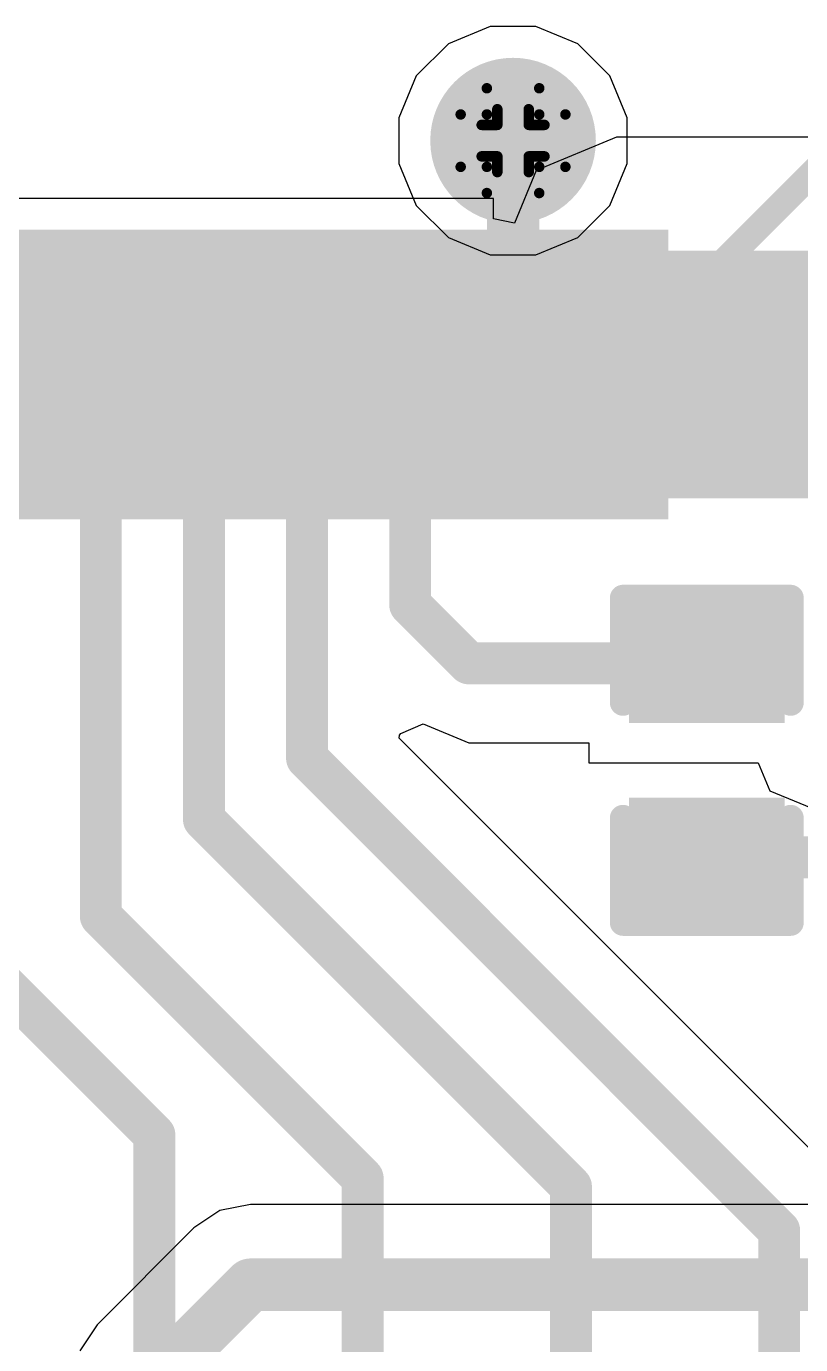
# Model space of a CAD drawing. Header units: inches. Extents: x -4 to 5258, y -4 to 5281.
# Drawn here: x 20.63 to 24.38, y 32.5 to 38.89 of the extents above; entities that cross this region are included whole.
import ezdxf

# ---------------------------------------------------------------- set-up
doc = ezdxf.new("R2010")
doc.units = ezdxf.units.IN
for name, color, linetype in [('Bottom Layer', 5, 'Continuous'), ('Bottom Solder', 6, 'Continuous'), ('Drill Drawing', 1, 'Continuous'), ('Layer 1', 16, 'Continuous'), ('Layer 2', 76, 'Continuous'), ('Top Layer', 1, 'Continuous'), ('Top Overlay', 2, 'Continuous'), ('Top Paste', 8, 'Continuous'), ('Top Solder', 216, 'Continuous'), ('Via Holes', 16, 'Continuous')]:
    doc.layers.add(name, color=color, linetype=linetype)

# ---------------------------------------------------------------- blocks, each defined once
blk = doc.blocks.new('64_LQFP__10_10__29')
at = {"layer": 'Top Layer'}
for points in [[(0.6000038799999999, -6.350001269999999), (0.6000038799999999, -5.15000113), (0.9000032799999999, -5.15000113), (0.9000032799999999, -6.350001269999999)], [(1.10000288, -6.350001269999999), (1.10000288, -5.15000113), (1.40000228, -5.15000113), (1.40000228, -6.350001269999999)], [(1.60000188, -6.350001269999999), (1.60000188, -5.15000113), (1.90000128, -5.15000113), (1.90000128, -6.350001269999999)], [(2.10000342, -6.350001269999999), (2.10000342, -5.15000113), (2.40000282, -5.15000113), (2.40000282, -6.350001269999999)], [(2.60000242, -6.350001269999999), (2.60000242, -5.15000113), (2.90000182, -5.15000113), (2.90000182, -6.350001269999999)], [(3.10000396, -6.350001269999999), (3.10000396, -5.15000113), (3.400003359999999, -5.15000113), (3.400003359999999, -6.350001269999999)], [(3.60000296, -6.350001269999999), (3.60000296, -5.15000113), (3.90000236, -5.15000113), (3.90000236, -6.350001269999999)]]:
    blk.add_hatch(color=1, dxfattribs=at).paths.add_polyline_path(points)
at = {"layer": 'Top Paste'}
for points in [[(0.6000038799999999, -6.350001269999999), (0.6000038799999999, -5.15000113), (0.9000032799999999, -5.15000113), (0.9000032799999999, -6.350001269999999)], [(1.10000288, -6.350001269999999), (1.10000288, -5.15000113), (1.40000228, -5.15000113), (1.40000228, -6.350001269999999)], [(1.60000188, -6.350001269999999), (1.60000188, -5.15000113), (1.90000128, -5.15000113), (1.90000128, -6.350001269999999)], [(2.10000342, -6.350001269999999), (2.10000342, -5.15000113), (2.40000282, -5.15000113), (2.40000282, -6.350001269999999)], [(2.60000242, -6.350001269999999), (2.60000242, -5.15000113), (2.90000182, -5.15000113), (2.90000182, -6.350001269999999)], [(3.10000396, -6.350001269999999), (3.10000396, -5.15000113), (3.400003359999999, -5.15000113), (3.400003359999999, -6.350001269999999)], [(3.60000296, -6.350001269999999), (3.60000296, -5.15000113), (3.90000236, -5.15000113), (3.90000236, -6.350001269999999)]]:
    blk.add_hatch(color=8, dxfattribs=at).paths.add_polyline_path(points)
at = {"layer": 'Top Solder'}
for points in [[(0.49840388, -6.451601269999999), (0.49840388, -5.048401129999999), (1.00160328, -5.048401129999999), (1.00160328, -6.451601269999999)], [(0.99840288, -6.451601269999999), (0.99840288, -5.048401129999999), (1.50160228, -5.048401129999999), (1.50160228, -6.451601269999999)], [(1.49840188, -6.451601269999999), (1.49840188, -5.048401129999999), (2.00160128, -5.048401129999999), (2.00160128, -6.451601269999999)], [(1.99840342, -6.451601269999999), (1.99840342, -5.048401129999999), (2.50160282, -5.048401129999999), (2.50160282, -6.451601269999999)], [(2.49840242, -6.451601269999999), (2.49840242, -5.048401129999999), (3.00160182, -5.048401129999999), (3.00160182, -6.451601269999999)], [(2.99840396, -6.451601269999999), (2.99840396, -5.048401129999999), (3.501603359999999, -5.048401129999999), (3.501603359999999, -6.451601269999999)], [(3.49840296, -6.451601269999999), (3.49840296, -5.048401129999999), (4.00160236, -5.048401129999999), (4.00160236, -6.451601269999999)]]:
    blk.add_hatch(color=216, dxfattribs=at).paths.add_polyline_path(points)
at = {"layer": 'Top Overlay'}
blk.add_lwpolyline([(4.11480508, -5.3594, 0.127, 0.127, 0), (5.283205079999999, -4.191, 0.127, 0.127, 0)], format="xyseb", dxfattribs=at)
blk.add_lwpolyline([(4.08305508, -5.3594, 0.0635, 0.0635, 1), (4.14655508, -5.3594, 0.0635, 0.0635, 1)], format="xyseb", close=True, dxfattribs=at)
blk = doc.blocks.new('C___0402_290')
at = {"layer": 'Top Layer'}
for points in [[(-0.6985, -0.3175), (-0.6985, 0.3174999999999999), (-0.2413000000000001, 0.3175), (-0.2412999999999999, -0.3174999999999999)], [(0.2413000000000001, -0.3175), (0.2412999999999999, 0.3174999999999999), (0.6985, 0.3175), (0.6985, -0.3174999999999999)]]:
    blk.add_hatch(color=1, dxfattribs=at).paths.add_polyline_path(points)
at = {"layer": 'Top Paste'}
for points in [[(-0.6985, -0.3175), (-0.6985, 0.3174999999999999), (-0.2413000000000001, 0.3175), (-0.2412999999999999, -0.3174999999999999)], [(0.2413000000000001, -0.3175), (0.2412999999999999, 0.3174999999999999), (0.6985, 0.3175), (0.6985, -0.3174999999999999)]]:
    blk.add_hatch(color=8, dxfattribs=at).paths.add_polyline_path(points)
at = {"layer": 'Top Solder'}
for points in [[(-0.7584998799999999, -0.3774998800000001), (-0.7584998799999999, 0.3774998799999999), (-0.1813001200000001, 0.3774998800000001), (-0.1813001199999999, -0.3774998799999999)], [(0.1813001200000001, -0.3774998800000001), (0.1813001199999999, 0.3774998799999999), (0.7584998799999999, 0.3774998800000001), (0.7584998799999999, -0.3774998799999999)]]:
    blk.add_hatch(color=216, dxfattribs=at).paths.add_polyline_path(points)
at = {"layer": 'Top Overlay'}
for points in [[(-0.2794, 0.4064, 0.127, 0.127, 0), (-0.7874, 0.4064, 0.127, 0.127, 0)], [(-0.7874, -0.4064, 0.127, 0.127, 0), (-0.7874, 0.4064, 0.127, 0.127, 0)], [(0.7874, 0.4064, 0.127, 0.127, 0), (0.2794, 0.4064, 0.127, 0.127, 0)], [(0.7874, -0.4064, 0.127, 0.127, 0), (0.7874, 0.4064, 0.127, 0.127, 0)], [(-0.2794, -0.4064, 0.127, 0.127, 0), (-0.7874, -0.4064, 0.127, 0.127, 0)], [(0.7874, -0.4064, 0.127, 0.127, 0), (0.2794, -0.4064, 0.127, 0.127, 0)]]:
    blk.add_lwpolyline(points, format="xyseb", dxfattribs=at)
for points in [[(-0.8191499999999999, 0.4064, 0.0635, 0.0635, 1), (-0.7556499999999999, 0.4064, 0.0635, 0.0635, 1)], [(-0.8191499999999999, 0.4064, 0.0635, 0.0635, 1), (-0.7556499999999999, 0.4064, 0.0635, 0.0635, 1)], [(-0.31115, 0.4064, 0.0635, 0.0635, 1), (-0.24765, 0.4064, 0.0635, 0.0635, 1)], [(0.24765, 0.4064, 0.0635, 0.0635, 1), (0.31115, 0.4064, 0.0635, 0.0635, 1)], [(0.7556499999999999, 0.4064, 0.0635, 0.0635, 1), (0.8191499999999999, 0.4064, 0.0635, 0.0635, 1)], [(0.7556499999999999, 0.4064, 0.0635, 0.0635, 1), (0.8191499999999999, 0.4064, 0.0635, 0.0635, 1)], [(-0.8191499999999999, -0.4064, 0.0635, 0.0635, 1), (-0.7556499999999999, -0.4064, 0.0635, 0.0635, 1)], [(-0.8191499999999999, -0.4064, 0.0635, 0.0635, 1), (-0.7556499999999999, -0.4064, 0.0635, 0.0635, 1)], [(-0.31115, -0.4064, 0.0635, 0.0635, 1), (-0.24765, -0.4064, 0.0635, 0.0635, 1)], [(0.24765, -0.4064, 0.0635, 0.0635, 1), (0.31115, -0.4064, 0.0635, 0.0635, 1)], [(0.7556499999999999, -0.4064, 0.0635, 0.0635, 1), (0.8191499999999999, -0.4064, 0.0635, 0.0635, 1)], [(0.7556499999999999, -0.4064, 0.0635, 0.0635, 1), (0.8191499999999999, -0.4064, 0.0635, 0.0635, 1)]]:
    blk.add_lwpolyline(points, format="xyseb", close=True, dxfattribs=at)

msp = doc.modelspace()

# ---------------------------------------------------------------- hatches: boundary and pattern name
at = {"layer": 'Bottom Layer'}
h = msp.add_hatch(color=5, dxfattribs=at)
edge = h.paths.add_edge_path()
edge.add_arc((22.99012166, 38.33916893999999), 0.2999994, 0, 360)
at = {"layer": 'Bottom Solder'}
h = msp.add_hatch(color=6, dxfattribs=at)
edge = h.paths.add_edge_path()
edge.add_arc((22.99012166, 38.33916893999999), 0.4015993999999999, 0, 360)
at = {"layer": 'Layer 1'}
h = msp.add_hatch(color=16, dxfattribs=at)
edge = h.paths.add_edge_path()
edge.add_arc((22.99012166, 38.33916893999999), 0.2999994, 0, 360)
at = {"layer": 'Layer 2'}
h = msp.add_hatch(color=76, dxfattribs=at)
edge = h.paths.add_edge_path()
edge.add_arc((22.99012166, 38.33916893999999), 0.2999994, 0, 360)
at = {"layer": 'Top Layer'}
h = msp.add_hatch(color=1, dxfattribs=at)
edge = h.paths.add_edge_path()
edge.add_arc((22.99012166, 38.33916893999999), 0.2999994, 0, 360)
msp.add_hatch(color=1, dxfattribs=at).paths.add_polyline_path([(23.49103252, 36.60542336), (25.763093, 36.60542336), (25.763093, 37.80542603999999), (23.49103252, 37.80542603999999)])
at = {"layer": 'Top Solder'}
h = msp.add_hatch(color=216, dxfattribs=at)
edge = h.paths.add_edge_path()
edge.add_arc((22.99012166, 38.33916893999999), 0.4015993999999999, 0, 360)
at = {"layer": 'Via Holes'}
h = msp.add_hatch(color=7, dxfattribs=at)
edge = h.paths.add_edge_path()
edge.add_arc((22.99012166, 38.33916893999999), 0.1499997, 0, 360)

# ---------------------------------------------------------------- linework, layer by layer
at = {"layer": 'Drill Drawing'}
for points in [[(22.86312166, 38.46616894, 0.0508, 0.0508, 0), (22.86312166, 38.59316894, 0.0508, 0.0508, 0)], [(22.86312166, 38.59316894, 0.0508, 0.0508, 0), (23.11712166, 38.59316894, 0.0508, 0.0508, 0)], [(23.11712166, 38.46616894, 0.0508, 0.0508, 0), (23.11712166, 38.59316894, 0.0508, 0.0508, 0)], [(22.73612166, 38.21216894, 0.0508, 0.0508, 0), (22.73612166, 38.46616894, 0.0508, 0.0508, 0)], [(22.73612166, 38.46616894, 0.0508, 0.0508, 0), (22.86312166, 38.46616894, 0.0508, 0.0508, 0)], [(22.91392166, 38.41536894, 0.0508, 0.0508, 0), (22.91392166, 38.49156893999999, 0.0508, 0.0508, 0)], [(22.91392166, 38.49156893999999, 0.0508, 0.0508, 0), (23.06632166, 38.49156893999999, 0.0508, 0.0508, 0)], [(23.06632166, 38.41536894, 0.0508, 0.0508, 0), (23.06632166, 38.49156893999999, 0.0508, 0.0508, 0)], [(23.11712166, 38.46616894, 0.0508, 0.0508, 0), (23.24412166, 38.46616894, 0.0508, 0.0508, 0)], [(23.24412166, 38.21216894, 0.0508, 0.0508, 0), (23.24412166, 38.46616894, 0.0508, 0.0508, 0)], [(22.83772166, 38.26296894, 0.0508, 0.0508, 0), (22.83772166, 38.41536894, 0.0508, 0.0508, 0)], [(22.83772166, 38.41536894, 0.0508, 0.0508, 0), (22.91392166, 38.41536894, 0.0508, 0.0508, 0)], [(23.06632166, 38.41536894, 0.0508, 0.0508, 0), (23.14252166, 38.41536894, 0.0508, 0.0508, 0)], [(23.14252166, 38.26296894, 0.0508, 0.0508, 0), (23.14252166, 38.41536894, 0.0508, 0.0508, 0)], [(22.83772166, 38.26296894, 0.0508, 0.0508, 0), (22.91392166, 38.26296894, 0.0508, 0.0508, 0)], [(22.91392166, 38.18676893999999, 0.0508, 0.0508, 0), (22.91392166, 38.26296894, 0.0508, 0.0508, 0)], [(23.06632166, 38.26296894, 0.0508, 0.0508, 0), (23.14252166, 38.26296894, 0.0508, 0.0508, 0)], [(23.06632166, 38.18676893999999, 0.0508, 0.0508, 0), (23.06632166, 38.26296894, 0.0508, 0.0508, 0)], [(22.73612166, 38.21216894, 0.0508, 0.0508, 0), (22.86312166, 38.21216894, 0.0508, 0.0508, 0)], [(22.86312166, 38.08516894, 0.0508, 0.0508, 0), (22.86312166, 38.21216894, 0.0508, 0.0508, 0)], [(23.11712166, 38.21216894, 0.0508, 0.0508, 0), (23.24412166, 38.21216894, 0.0508, 0.0508, 0)], [(23.11712166, 38.08516894, 0.0508, 0.0508, 0), (23.11712166, 38.21216894, 0.0508, 0.0508, 0)], [(22.91392166, 38.18676893999999, 0.0508, 0.0508, 0), (23.06632166, 38.18676893999999, 0.0508, 0.0508, 0)], [(22.86312166, 38.08516894, 0.0508, 0.0508, 0), (23.11712166, 38.08516894, 0.0508, 0.0508, 0)]]:
    msp.add_lwpolyline(points, format="xyseb", dxfattribs=at)
for points in [[(22.85042166, 38.59316894, 0.0254, 0.0254, 1), (22.87582166, 38.59316894, 0.0254, 0.0254, 1)], [(22.85042166, 38.59316894, 0.0254, 0.0254, 1), (22.87582166, 38.59316894, 0.0254, 0.0254, 1)], [(23.10442166, 38.59316894, 0.0254, 0.0254, 1), (23.12982166, 38.59316894, 0.0254, 0.0254, 1)], [(23.10442166, 38.59316894, 0.0254, 0.0254, 1), (23.12982166, 38.59316894, 0.0254, 0.0254, 1)], [(22.72342166, 38.46616894, 0.0254, 0.0254, 1), (22.74882166, 38.46616894, 0.0254, 0.0254, 1)], [(22.72342166, 38.46616894, 0.0254, 0.0254, 1), (22.74882166, 38.46616894, 0.0254, 0.0254, 1)], [(22.85042166, 38.46616894, 0.0254, 0.0254, 1), (22.87582166, 38.46616894, 0.0254, 0.0254, 1)], [(22.85042166, 38.46616894, 0.0254, 0.0254, 1), (22.87582166, 38.46616894, 0.0254, 0.0254, 1)], [(22.90122166, 38.49156893999999, 0.0254, 0.0254, 1), (22.92662166, 38.49156893999999, 0.0254, 0.0254, 1)], [(22.90122166, 38.49156893999999, 0.0254, 0.0254, 1), (22.92662166, 38.49156893999999, 0.0254, 0.0254, 1)], [(23.05362166, 38.49156893999999, 0.0254, 0.0254, 1), (23.07902166, 38.49156893999999, 0.0254, 0.0254, 1)], [(23.05362166, 38.49156893999999, 0.0254, 0.0254, 1), (23.07902166, 38.49156893999999, 0.0254, 0.0254, 1)], [(23.10442166, 38.46616894, 0.0254, 0.0254, 1), (23.12982166, 38.46616894, 0.0254, 0.0254, 1)], [(23.10442166, 38.46616894, 0.0254, 0.0254, 1), (23.12982166, 38.46616894, 0.0254, 0.0254, 1)], [(23.23142166, 38.46616894, 0.0254, 0.0254, 1), (23.25682166, 38.46616894, 0.0254, 0.0254, 1)], [(23.23142166, 38.46616894, 0.0254, 0.0254, 1), (23.25682166, 38.46616894, 0.0254, 0.0254, 1)], [(22.82502166, 38.41536894, 0.0254, 0.0254, 1), (22.85042166, 38.41536894, 0.0254, 0.0254, 1)], [(22.82502166, 38.41536894, 0.0254, 0.0254, 1), (22.85042166, 38.41536894, 0.0254, 0.0254, 1)], [(22.90122166, 38.41536894, 0.0254, 0.0254, 1), (22.92662166, 38.41536894, 0.0254, 0.0254, 1)], [(22.90122166, 38.41536894, 0.0254, 0.0254, 1), (22.92662166, 38.41536894, 0.0254, 0.0254, 1)], [(23.05362166, 38.41536894, 0.0254, 0.0254, 1), (23.07902166, 38.41536894, 0.0254, 0.0254, 1)], [(23.05362166, 38.41536894, 0.0254, 0.0254, 1), (23.07902166, 38.41536894, 0.0254, 0.0254, 1)], [(23.12982166, 38.41536894, 0.0254, 0.0254, 1), (23.15522166, 38.41536894, 0.0254, 0.0254, 1)], [(23.12982166, 38.41536894, 0.0254, 0.0254, 1), (23.15522166, 38.41536894, 0.0254, 0.0254, 1)], [(22.82502166, 38.26296894, 0.0254, 0.0254, 1), (22.85042166, 38.26296894, 0.0254, 0.0254, 1)], [(22.82502166, 38.26296894, 0.0254, 0.0254, 1), (22.85042166, 38.26296894, 0.0254, 0.0254, 1)], [(22.90122166, 38.26296894, 0.0254, 0.0254, 1), (22.92662166, 38.26296894, 0.0254, 0.0254, 1)], [(22.90122166, 38.26296894, 0.0254, 0.0254, 1), (22.92662166, 38.26296894, 0.0254, 0.0254, 1)], [(23.05362166, 38.26296894, 0.0254, 0.0254, 1), (23.07902166, 38.26296894, 0.0254, 0.0254, 1)], [(23.05362166, 38.26296894, 0.0254, 0.0254, 1), (23.07902166, 38.26296894, 0.0254, 0.0254, 1)], [(23.12982166, 38.26296894, 0.0254, 0.0254, 1), (23.15522166, 38.26296894, 0.0254, 0.0254, 1)], [(23.12982166, 38.26296894, 0.0254, 0.0254, 1), (23.15522166, 38.26296894, 0.0254, 0.0254, 1)], [(22.72342166, 38.21216894, 0.0254, 0.0254, 1), (22.74882166, 38.21216894, 0.0254, 0.0254, 1)], [(22.72342166, 38.21216894, 0.0254, 0.0254, 1), (22.74882166, 38.21216894, 0.0254, 0.0254, 1)], [(22.85042166, 38.21216894, 0.0254, 0.0254, 1), (22.87582166, 38.21216894, 0.0254, 0.0254, 1)], [(22.85042166, 38.21216894, 0.0254, 0.0254, 1), (22.87582166, 38.21216894, 0.0254, 0.0254, 1)], [(23.10442166, 38.21216894, 0.0254, 0.0254, 1), (23.12982166, 38.21216894, 0.0254, 0.0254, 1)], [(23.10442166, 38.21216894, 0.0254, 0.0254, 1), (23.12982166, 38.21216894, 0.0254, 0.0254, 1)], [(23.23142166, 38.21216894, 0.0254, 0.0254, 1), (23.25682166, 38.21216894, 0.0254, 0.0254, 1)], [(23.23142166, 38.21216894, 0.0254, 0.0254, 1), (23.25682166, 38.21216894, 0.0254, 0.0254, 1)], [(22.90122166, 38.18676893999999, 0.0254, 0.0254, 1), (22.92662166, 38.18676893999999, 0.0254, 0.0254, 1)], [(22.90122166, 38.18676893999999, 0.0254, 0.0254, 1), (22.92662166, 38.18676893999999, 0.0254, 0.0254, 1)], [(23.05362166, 38.18676893999999, 0.0254, 0.0254, 1), (23.07902166, 38.18676893999999, 0.0254, 0.0254, 1)], [(23.05362166, 38.18676893999999, 0.0254, 0.0254, 1), (23.07902166, 38.18676893999999, 0.0254, 0.0254, 1)], [(22.85042166, 38.08516894, 0.0254, 0.0254, 1), (22.87582166, 38.08516894, 0.0254, 0.0254, 1)], [(22.85042166, 38.08516894, 0.0254, 0.0254, 1), (22.87582166, 38.08516894, 0.0254, 0.0254, 1)], [(23.10442166, 38.08516894, 0.0254, 0.0254, 1), (23.12982166, 38.08516894, 0.0254, 0.0254, 1)], [(23.10442166, 38.08516894, 0.0254, 0.0254, 1), (23.12982166, 38.08516894, 0.0254, 0.0254, 1)]]:
    msp.add_lwpolyline(points, format="xyseb", close=True, dxfattribs=at)
at = {"layer": 'Layer 2'}
for p, q in [((22.87992376, 38.89316834), (22.6763072, 38.80882764)), ((23.10031956, 38.89316834), (22.87992376, 38.89316834)), ((23.30393612, 38.80882764), (23.10031956, 38.89316834)), ((22.6763072, 38.80882764), (22.52046296, 38.6529834)), ((23.45978036, 38.6529834), (23.30393612, 38.80882764)), ((22.52046296, 38.6529834), (22.43612226, 38.44936684)), ((23.54412106, 38.44936684), (23.45978036, 38.6529834)), ((22.43612226, 38.44936684), (22.43612226, 38.22897104)), ((23.54412106, 38.22897104), (23.54412106, 38.44936684)), ((22.43612226, 38.22897104), (22.52046296, 38.02535448)), ((23.45978036, 38.02535448), (23.54412106, 38.22897104)), ((22.52046296, 38.02535448), (22.6763072, 37.86951024)), ((23.30393612, 37.86951024), (23.45978036, 38.02535448)), ((22.6763072, 37.86951024), (22.87992376, 37.78516954)), ((23.10031956, 37.78516954), (23.30393612, 37.86951024)), ((22.87992376, 37.78516954), (23.10031956, 37.78516954)), ((21.71735814, 33.18226536), (21.56869956, 33.15269468)), ((24.49072318, 33.18226536), (21.71735814, 33.18226536)), ((21.56869956, 33.15269468), (21.44267238, 33.06848859999999)), ((21.44267238, 33.06848859999999), (20.97287652, 32.59869019999999)), ((20.97287652, 32.59869019999999), (20.8886679, 32.47266302))]:
    msp.add_line(p, q, dxfattribs=at)
for points in [[(21.24756228, 32.32400444, 0.254, 0.254, 0), (21.71735814, 32.7938003, 0.254, 0.254, 0)], [(21.71735814, 32.7938003, 0.254, 0.254, 0), (27.98000246, 32.7938003, 0.254, 0.254, 0)]]:
    msp.add_lwpolyline(points, format="xyseb", dxfattribs=at)
msp.add_lwpolyline([(21.65385814, 32.7938003, 0.127, 0.127, 1), (21.78085814, 32.7938003, 0.127, 0.127, 1)], format="xyseb", close=True, dxfattribs=at)
msp.add_lwpolyline([(21.65385814, 32.7938003, 0.127, 0.127, 1), (21.78085814, 32.7938003, 0.127, 0.127, 1)], format="xyseb", close=True, dxfattribs=at)
at = {"layer": 'Top Layer'}
for p, q in [((23.49103252, 38.35528015999999), (23.1022271, 38.19423146)), ((26.83714724, 38.35528015999999), (23.49103252, 38.35528015999999)), ((23.1022271, 38.19423146), (22.99663168, 37.93930436)), ((22.89503168, 38.0594235), (16.58703312, 38.0594235)), ((22.89503168, 37.9595126), (22.89503168, 38.0594235)), ((22.99663168, 37.93930436), (22.89503168, 37.9595126)), ((22.44614764, 35.46492017999999), (22.55453198, 35.51201177999999)), ((22.55453198, 35.51201177999999), (22.77563898, 35.420427)), ((22.4372932, 35.44340384), (22.44015578, 35.45778786)), ((24.55301414, 33.32768544), (22.4372932, 35.44340384)), ((22.44015578, 35.45778786), (22.44614764, 35.46492017999999)), ((22.77563898, 35.420427), (23.35825402, 35.420427)), ((23.35825402, 35.420427), (23.35825402, 35.3227259)), ((23.35825402, 35.3227259), (24.17897628, 35.3227259)), ((24.17897628, 35.3227259), (24.23481564, 35.18792048)), ((24.23481564, 35.18792048), (24.62362106, 35.02687178))]:
    msp.add_line(p, q, dxfattribs=at)
for points in [[(22.99012166, 38.33916893999999, 0.254, 0.254, 0), (22.99057886, 38.33871174, 0.254, 0.254, 0)], [(22.99057886, 37.20587936, 0.254, 0.254, 0), (22.99057886, 38.33871174, 0.254, 0.254, 0)], [(22.99057886, 37.20587936, 0.254, 0.254, 0), (22.99103352, 37.2054247, 0.254, 0.254, 0)], [(20.9910299, 34.57920694, 0.2032, 0.2032, 0), (20.9910299, 37.2054247, 0.2032, 0.2032, 0)], [(21.49103144, 35.04912218, 0.2032, 0.2032, 0), (21.49103652, 37.2054247, 0.2032, 0.2032, 0)], [(21.99103044, 35.34533698, 0.2032, 0.2032, 0), (21.99103552, 37.2054247, 0.2032, 0.2032, 0)], [(22.49103198, 36.0899329, 0.2032, 0.2032, 0), (22.49103198, 37.2054247, 0.2032, 0.2032, 0)], [(22.49103198, 36.0899329, 0.2032, 0.2032, 0), (22.77563898, 35.80532589999999, 0.2032, 0.2032, 0)], [(22.77563898, 35.80532589999999, 0.2032, 0.2032, 0), (23.92975402, 35.80532589999999, 0.2032, 0.2032, 0)], [(21.99103044, 35.34533952, 0.2032, 0.2032, 0), (24.2808506, 33.05551936, 0.2032, 0.2032, 0)], [(21.49103144, 35.04912218, 0.2032, 0.2032, 0), (23.27095422, 33.2691994, 0.2032, 0.2032, 0)], [(23.92975402, 34.8655259, 0.2032, 0.2032, 0), (24.94112106, 34.8655259, 0.2032, 0.2032, 0)], [(20.9910299, 34.57920694, 0.2032, 0.2032, 0), (22.26094862, 33.30928568, 0.2032, 0.2032, 0)], [(20.4910309, 34.279205, 0.2032, 0.2032, 0), (21.25096334, 33.51927256, 0.2032, 0.2032, 0)], [(21.25096334, 32.10580574, 0.2032, 0.2032, 0), (21.25096334, 33.51927256, 0.2032, 0.2032, 0)], [(22.26094862, 32.10580574, 0.2032, 0.2032, 0), (22.26094862, 33.30928568, 0.2032, 0.2032, 0)], [(23.27095422, 32.10580574, 0.2032, 0.2032, 0), (23.27095422, 33.2691994, 0.2032, 0.2032, 0)], [(24.2808506, 32.10580574, 0.2032, 0.2032, 0), (24.2808506, 33.05551936, 0.2032, 0.2032, 0)]]:
    msp.add_lwpolyline(points, format="xyseb", dxfattribs=at)
for points in [[(22.92662166, 38.33916893999999, 0.127, 0.127, 1), (23.05362166, 38.33916893999999, 0.127, 0.127, 1)], [(22.92707886, 38.33871174, 0.127, 0.127, 1), (23.05407886, 38.33871174, 0.127, 0.127, 1)], [(22.92707886, 38.33871174, 0.127, 0.127, 1), (23.05407886, 38.33871174, 0.127, 0.127, 1)], [(22.92707886, 37.20587936, 0.127, 0.127, 1), (23.05407886, 37.20587936, 0.127, 0.127, 1)], [(22.92707886, 37.20587936, 0.127, 0.127, 1), (23.05407886, 37.20587936, 0.127, 0.127, 1)], [(22.92753352, 37.2054247, 0.127, 0.127, 1), (23.05453352, 37.2054247, 0.127, 0.127, 1)], [(20.9402299, 37.2054247, 0.1016, 0.1016, 1), (21.0418299, 37.2054247, 0.1016, 0.1016, 1)], [(21.44023652, 37.2054247, 0.1016, 0.1016, 1), (21.54183652, 37.2054247, 0.1016, 0.1016, 1)], [(21.94023552, 37.2054247, 0.1016, 0.1016, 1), (22.04183552, 37.2054247, 0.1016, 0.1016, 1)], [(22.44023198, 37.2054247, 0.1016, 0.1016, 1), (22.54183198, 37.2054247, 0.1016, 0.1016, 1)], [(22.44023198, 36.0899329, 0.1016, 0.1016, 1), (22.54183198, 36.0899329, 0.1016, 0.1016, 1)], [(22.44023198, 36.0899329, 0.1016, 0.1016, 1), (22.54183198, 36.0899329, 0.1016, 0.1016, 1)], [(22.72483898, 35.80532589999999, 0.1016, 0.1016, 1), (22.82643898, 35.80532589999999, 0.1016, 0.1016, 1)], [(22.72483898, 35.80532589999999, 0.1016, 0.1016, 1), (22.82643898, 35.80532589999999, 0.1016, 0.1016, 1)], [(23.87895402, 35.80532589999999, 0.1016, 0.1016, 1), (23.98055402, 35.80532589999999, 0.1016, 0.1016, 1)], [(21.94023044, 35.34533952, 0.1016, 0.1016, 1), (22.04183044, 35.34533952, 0.1016, 0.1016, 1)], [(21.94023044, 35.34533698, 0.1016, 0.1016, 1), (22.04183044, 35.34533698, 0.1016, 0.1016, 1)], [(21.44023144, 35.04912218, 0.1016, 0.1016, 1), (21.54183144, 35.04912218, 0.1016, 0.1016, 1)], [(21.44023144, 35.04912218, 0.1016, 0.1016, 1), (21.54183144, 35.04912218, 0.1016, 0.1016, 1)], [(23.87895402, 34.8655259, 0.1016, 0.1016, 1), (23.98055402, 34.8655259, 0.1016, 0.1016, 1)], [(20.9402299, 34.57920694, 0.1016, 0.1016, 1), (21.0418299, 34.57920694, 0.1016, 0.1016, 1)], [(20.9402299, 34.57920694, 0.1016, 0.1016, 1), (21.0418299, 34.57920694, 0.1016, 0.1016, 1)], [(21.20016334, 33.51927256, 0.1016, 0.1016, 1), (21.30176334, 33.51927256, 0.1016, 0.1016, 1)], [(21.20016334, 33.51927256, 0.1016, 0.1016, 1), (21.30176334, 33.51927256, 0.1016, 0.1016, 1)], [(22.21014862, 33.30928568, 0.1016, 0.1016, 1), (22.31174862, 33.30928568, 0.1016, 0.1016, 1)], [(22.21014862, 33.30928568, 0.1016, 0.1016, 1), (22.31174862, 33.30928568, 0.1016, 0.1016, 1)], [(23.22015422, 33.2691994, 0.1016, 0.1016, 1), (23.32175422, 33.2691994, 0.1016, 0.1016, 1)], [(23.22015422, 33.2691994, 0.1016, 0.1016, 1), (23.32175422, 33.2691994, 0.1016, 0.1016, 1)], [(24.2300506, 33.05551936, 0.1016, 0.1016, 1), (24.3316506, 33.05551936, 0.1016, 0.1016, 1)], [(24.2300506, 33.05551936, 0.1016, 0.1016, 1), (24.3316506, 33.05551936, 0.1016, 0.1016, 1)]]:
    msp.add_lwpolyline(points, format="xyseb", close=True, dxfattribs=at)

# ---------------------------------------------------------------- block references
msp.add_blockref('64_LQFP__10_10__29', (19.74102986, 42.95542589999999))
at = {"rotation": 270}
msp.add_blockref('C___0402_290', (23.92975402, 35.3354259), dxfattribs=at)

doc.saveas('drawing.dxf')
